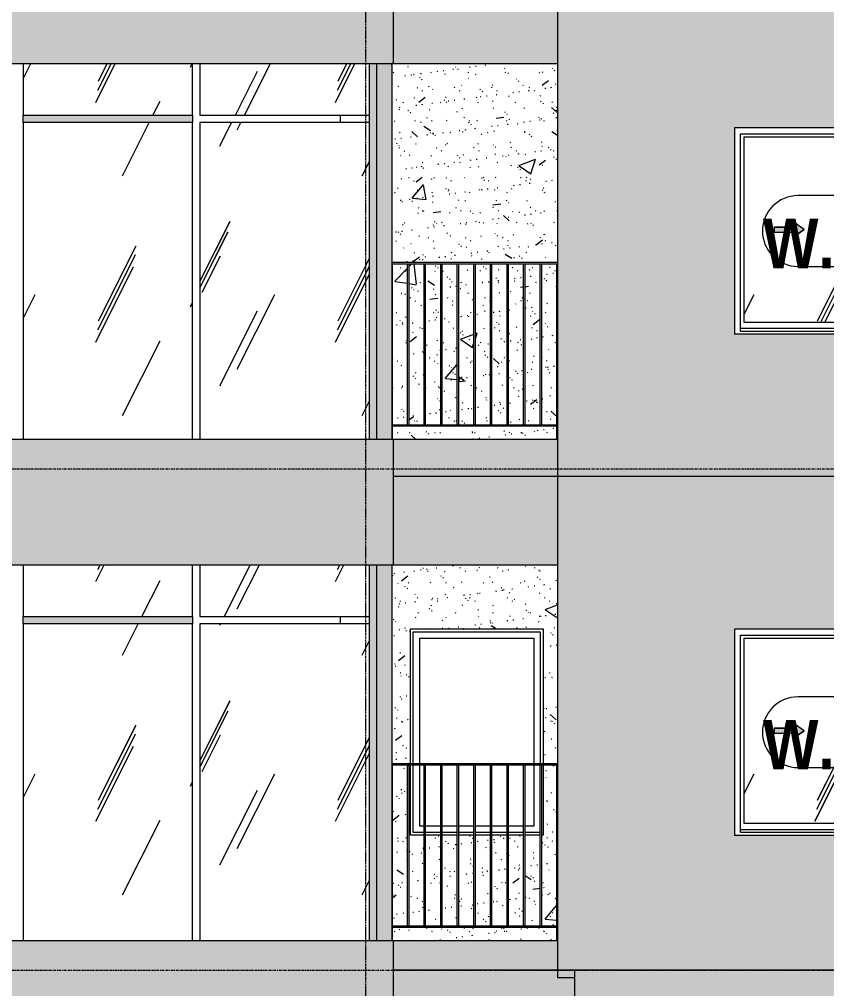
# Model space of a CAD drawing. Header units: millimetres. Extents: x 25061 to 259291, y -8723 to 35400.
# Drawn here: x 201560 to 207035, y 5475 to 12050 of the extents above; entities that cross this region are included whole.
import ezdxf

# ---------------------------------------------------------------- set-up
doc = ezdxf.new("R2010")
doc.units = ezdxf.units.MM
for name, pattern in [('1 NÉT CALL OUT', [6, 3, -3]), ('Centre', [31.75, 6.35, -4.7625, 15.875, -4.7625]), ('Grid Line', [22.225, 12.7, -3.175, 3.175, -3.175])]:
    doc.linetypes.add(name, pattern=pattern)
for name, color, linetype, lineweight in [('0-2', 50, 'Continuous', 5), ('A-DETL-GENF', 92, 'Continuous', 9), ('A-DETL-GENF-3', 92, '1 NÉT CALL OUT', 9), ('A-FLOR-HRAL-1', 253, 'Continuous', 9), ('A-FLOR-LEVL-2', 51, 'Centre', 9), ('A-GLAZ', 151, 'Continuous', 9), ('A-GLAZ-1', 7, '1 NÉT CALL OUT', 9), ('A-GLAZ-3', 7, 'Continuous', 9), ('A-GLAZ-CURT', 52, 'Continuous', 9), ('A-GLAZ-CWMG', 51, 'Continuous', 9), ('A-GLAZ-IDEN', 152, 'Continuous', 9), ('A-WALL', 113, 'Continuous', 9), ('A-WALL-PATT-2', 9, 'Continuous', 9), ('A-WALL-PATT-3', 111, 'Continuous', 5), ('I-WALL', 2, 'Continuous', 9), ('I-WALL-2', 7, 'Continuous', 9), ('S-COLS-1', 7, 'Continuous', 9), ('S-GRID-1', 1, 'Grid Line', 9)]:
    doc.layers.add(name, color=color, linetype=linetype, lineweight=lineweight)
doc.styles.add('Arial_B_2', font='arialbd.ttf', dxfattribs={"width": 0.85, "height": 336})
pattern_1 = [(50, (-80880.3, 14125), (1165.98, -102.01), [121.92, -1341.12]), (355, (-80880.3, 14125), (-225.55, 1222.76), [97.54, -1072.9]), (100.451, (-80783.1, 14116.5), (940.43, 1120.75), [103.62, -1139.78]), (46.184, (-80880.3, 14450.1), (1734.9, -269.07), [182.88, -2011.68]), (96.636, (-80735.7, 14427.7), (1519.38, 1583.54), [155.42, -1709.66]), (351.184, (-80880.3, 14450.1), (1519.4, 1583.52), [146.3, -1609.34]), (21, (-80717.7, 14368.8), (970.33, -654.5), [121.92, -1341.12]), (326, (-80717.7, 14368.8), (395.53, 1178.8), [97.54, -1072.9]), (71.451, (-80636.9, 14314.3), (1365.87, 524.3), [103.62, -1139.78]), (37.5, (-80880.3, 14125), (19.767, 541.153), [53.645, -1006.246, 53.645, -1035.507, -1076.96]), (37.5, (-80880.3, 14125), (19.767, 541.153), [-2149.04, 53.645, -1023.315]), (7.5, (-80880.3, 14125), (427.646, 641.156), [53.645, -567.334, 53.645, -981.86, -410.464]), (7.5, (-80880.3, 14125), (427.646, 641.156), [-1656.486, 53.645, -356.82]), (327.5, (-81242.8, 14125), (867.782, -36.665), [53.645, -352.755, 53.645, -1214.323, -1682.496]), (327.5, (-81242.8, 14125), (867.782, -36.665), [-1674.37, 53.645, -1628.85]), (317.5, (-81405.4, 14125), (948.03, 162.73), [53.645, -474.675, 53.645, -788.416, -1194.816]), (317.5, (-81405.4, 14125), (948.03, 162.73), [-1370.38, 53.65, -1141.17])]
pattern_2 = [(37.5, (-80880.3, 14125), (-5.1206, 156.6122), [5.364, -118.181, 5.364, -132.812, -132.08]), (37.5, (-80880.3, 14125), (-5.1206, 156.6122), [-261.722, 5.364, -126.716]), (7.5, (-80880.3, 14125), (143.847, 229.384), [5.364, -61.285, 5.364, -105.989, -42.672]), (7.5, (-80880.3, 14125), (143.847, 229.384), [-178.003, 5.364, -37.308]), (327.5, (-80980.28, 14125), (253.1176, 0.46), [5.364, -35.276, 5.364, -140.94, -191.008]), (327.5, (-80980.28, 14125), (253.1176, 0.46), [-186.944, 5.364, -185.644]), (317.5, (-80980.28, 14125), (244.338, 71.3376), [5.364, -14.956, 5.364, -90.546, -109.728]), (317.5, (-80980.28, 14125), (244.338, 71.3376), [-116.23, 5.364, -104.364])]
pattern_3 = [(63.435, (-78970.7, 14236.3), (-0.002, 1625.6), [567.96, -3067]), (63.435, (-80596.3, 14236.3), (-0.002, 1625.6), [567.96, -3067]), (63.435, (-78192.5, 14550.35), (-0.002, 1625.6), [567.96, -3067]), (63.435, (-79818.1, 14550.35), (-0.002, 1625.6), [567.96, -3067]), (63.435, (-78310.3, 14439.5), (-0.002, 1625.6), [567.96, -3067]), (63.435, (-79935.9, 14439.5), (-0.002, 1625.6), [567.96, -3067]), (63.435, (-78430.35, 15074.4), (-0.002, 1625.6), [276.06, -3358.9]), (63.435, (-80055.95, 15074.4), (-0.002, 1625.6), [276.06, -3358.9]), (63.435, (-78508.9, 14976.15), (-0.002, 1625.6), [567.96, -3067]), (63.435, (-80134.5, 14976.15), (-0.002, 1625.6), [567.96, -3066.99]), (63.435, (-78495, 15046.7), (-0.002, 1625.6), [567.96, -3067]), (63.435, (-80120.6, 15046.7), (-0.002, 1625.6), [567.96, -3066.99]), (63.435, (-79150.9, 14737.2), (-0.002, 1625.6), [567.96, -3067]), (63.435, (-80776.5, 14737.2), (-0.002, 1625.6), [567.96, -3066.99]), (63.435, (-79137, 14820.35), (-0.002, 1625.6), [567.96, -3067]), (63.435, (-80762.6, 14820.35), (-0.002, 1625.6), [567.96, -3066.99]), (63.435, (-79133.3, 14880.3), (-0.002, 1625.6), [567.96, -3067]), (63.435, (-80758.9, 14880.3), (-0.002, 1625.6), [567.96, -3066.99])]

# ---------------------------------------------------------------- blocks, each defined once
blk = doc.blocks.new('NCV_TKTC_KET CAU_rvt-2-TKCS_MẶT CẮT 2')
at = {"layer": 'S-COLS-1'}
for p, q in [((-77527.6, 11400), (-77527.6, 11350)), ((-77527.6, 8000), (-77527.6, 7950))]:
    blk.add_line(p, q, dxfattribs=at)
blk = doc.blocks.new('M_Fixed - 900 x 1400-V152-TKCS_MẶT CẮT 2')
at = {"layer": 'A-GLAZ-3'}
for p, q in [((-77031.5, 7000), (-77031.5, 7896)), ((-77031.5, 7896), (-76169.5, 7896)), ((-76169.5, 7896), (-76169.5, 7000)), ((-76987.5, 7000), (-76987.5, 7852)), ((-76987.5, 7852), (-76213.5, 7852)), ((-76213.5, 7852), (-76213.5, 7000)), ((-77031.5, 6534), (-77031.5, 6990)), ((-76987.5, 6578), (-76987.5, 6990)), ((-76213.5, 6990), (-76213.5, 6578)), ((-76957.6, 6578), (-76987.5, 6578)), ((-76845.1, 6578), (-76947.6, 6578)), ((-76732.6, 6578), (-76835.1, 6578)), ((-76620.1, 6578), (-76722.6, 6578)), ((-76507.6, 6578), (-76610.1, 6578)), ((-76395.1, 6578), (-76497.6, 6578)), ((-76282.6, 6578), (-76385.1, 6578)), ((-76213.5, 6578), (-76272.6, 6578)), ((-76957.6, 6534), (-77031.5, 6534)), ((-76845.1, 6534), (-76947.6, 6534)), ((-76732.6, 6534), (-76835.1, 6534)), ((-76620.1, 6534), (-76722.6, 6534)), ((-76507.6, 6534), (-76610.1, 6534)), ((-76395.1, 6534), (-76497.6, 6534)), ((-76282.6, 6534), (-76385.1, 6534)), ((-76170.1, 6534), (-76272.6, 6534))]:
    blk.add_line(p, q, dxfattribs=at)
blk = doc.blocks.new('Railing - 10mm-901206-TKCS_MẶT CẮT 2')
at = {"layer": 'A-FLOR-HRAL-1'}
for p, q in [((-62145.064287, 5900), (-62145.064287, 6990)), ((-62135.064287, 5900), (-62135.064287, 6990))]:
    blk.add_line(p, q, dxfattribs=at)
blk = doc.blocks.new('Railing - 50 x 10mm-901205-TKCS_MẶT CẮT 2')
at = {"layer": 'A-FLOR-HRAL-1'}
for p in [(-62252.564287, 6990), (-62247.564287, 5800)]:
    blk.add_line(p, (-62247.564287, 6990), dxfattribs=at)
blk = doc.blocks.new('Railing - 50 x 10mm-V153-TKCS_MẶT CẮT 2')
at = {"layer": 'A-FLOR-HRAL-1'}
for p, q in [((-77172.564287, 6990), (-77177.564287, 6990)), ((-77172.564287, 5800), (-77172.564287, 6990))]:
    blk.add_line(p, q, dxfattribs=at)
blk = doc.blocks.new('Railing - Railing-1003511-TKCS_MẶT CẮT 2')
at = {"layer": 'A-FLOR-HRAL-1'}
for p, q in [((-77177.6, 5900), (-76052.6, 5900)), ((-76052.6, 5890), (-77177.6, 5890))]:
    blk.add_line(p, q, dxfattribs=at)
blk.add_blockref('Railing - 50 x 10mm-V153-TKCS_MẶT CẮT 2', (0, 0))
at = {"extrusion": (0, 0, -1), "zscale": -1}
for name, p in [('Railing - 10mm-901206-TKCS_MẶT CẮT 2', (139205.1, 0)), ('Railing - 10mm-901206-TKCS_MẶT CẮT 2', (139092.6, 0)), ('Railing - 10mm-901206-TKCS_MẶT CẮT 2', (138980.1, 0)), ('Railing - 10mm-901206-TKCS_MẶT CẮT 2', (138867.6, 0)), ('Railing - 10mm-901206-TKCS_MẶT CẮT 2', (138755.1, 0)), ('Railing - 10mm-901206-TKCS_MẶT CẮT 2', (138642.6, 0)), ('Railing - 10mm-901206-TKCS_MẶT CẮT 2', (138530.1, 0)), ('Railing - 10mm-901206-TKCS_MẶT CẮT 2', (138417.6, 0)), ('Railing - 10mm-901206-TKCS_MẶT CẮT 2', (138305.1, 0)), ('Railing - 50 x 10mm-901205-TKCS_MẶT CẮT 2', (138305.1, 0))]:
    blk.add_blockref(name, p, dxfattribs=at)
blk = doc.blocks.new('Top Rail Type - Top Rail_Internal_-1003512-TKCS_MẶT CẮT 2')
at = {"layer": 'A-FLOR-HRAL-1'}
for p, q in [((-76052.564287, 7000), (-77177.564287, 7000)), ((-76052.564287, 6990), (-77177.564287, 6990))]:
    blk.add_line(p, q, dxfattribs=at)
blk = doc.blocks.new('NCV_TKTC_TANG 2_rvt-2-TKCS_MẶT CẮT 2')
at = {"layer": 'A-WALL-PATT-2'}
h = blk.add_hatch(dxfattribs=at)
h.set_pattern_fill('FP_37', color=256, style=0, pattern_type=2)
h.set_pattern_definition(pattern_1)
h.paths.add_polyline_path([(-77172.6, 5800), (-76057.6, 5800), (-76057.6, 5890), (-77172.6, 5890), (-77172.6, 5801.1)])
h.paths.add_polyline_path([(-77163.5, 5900), (-77070.1, 5900), (-77070.1, 6990), (-77172.6, 6990), (-77172.6, 5900)])
h.paths.add_polyline_path([(-76873.6, 5900), (-76845.1, 5900), (-76845.1, 6515), (-76947.6, 6515), (-76947.6, 5900)])
h.paths.add_polyline_path([(-76957.6, 5900), (-76957.6, 6515), (-77050.5, 6515), (-77050.5, 6990), (-77060.1, 6990), (-77060.1, 5900)])
h.paths.add_polyline_path([(-76722.6, 5900), (-76620.1, 5900), (-76620.1, 6515), (-76722.6, 6515), (-76722.6, 6028.5)])
h.paths.add_polyline_path([(-76835.1, 5900), (-76732.6, 5900), (-76732.6, 6515), (-76835.1, 6515), (-76835.1, 5932.8)])
h.paths.add_polyline_path([(-76057.6, 5900), (-76057.6, 6990), (-76150.5, 6990), (-76150.5, 6515), (-76160.1, 6515), (-76160.1, 5900)])
h.paths.add_polyline_path([(-76610.1, 5900), (-76507.6, 5900), (-76507.6, 6515), (-76610.1, 6515), (-76610.1, 6124.2)])
h.paths.add_polyline_path([(-76497.6, 5900), (-76395.1, 5900), (-76395.1, 6515), (-76497.6, 6515), (-76497.6, 6219.8)])
h.paths.add_polyline_path([(-76385.1, 5900), (-76282.6, 5900), (-76282.6, 6515), (-76385.1, 6515), (-76385.1, 6315.5)])
h.paths.add_polyline_path([(-76272.6, 5900), (-76170.1, 5900), (-76170.1, 6515), (-76272.6, 6515), (-76272.6, 6411.2)])
h.paths.add_polyline_path([(-77050.5, 7000), (-77050.5, 7915), (-76150.5, 7915), (-76150.5, 7000), (-76052.6, 7000), (-76052.6, 8350), (-77177.6, 8350), (-77177.6, 7000), (-77101.9, 7000)])
h = blk.add_hatch(dxfattribs=at)
h.set_pattern_fill('FP_38', color=256, style=0, pattern_type=2)
h.set_pattern_definition(pattern_2)
h.paths.add_polyline_path([(-77172.6, 5800), (-76057.6, 5800), (-76057.6, 5890), (-77172.6, 5890), (-77172.6, 5801.1)])
h.paths.add_polyline_path([(-77163.5, 5900), (-77070.1, 5900), (-77070.1, 6990), (-77172.6, 6990), (-77172.6, 5900)])
h.paths.add_polyline_path([(-76873.6, 5900), (-76845.1, 5900), (-76845.1, 6515), (-76947.6, 6515), (-76947.6, 5900)])
h.paths.add_polyline_path([(-76957.6, 5900), (-76957.6, 6515), (-77050.5, 6515), (-77050.5, 6990), (-77060.1, 6990), (-77060.1, 5900)])
h.paths.add_polyline_path([(-76722.6, 5900), (-76620.1, 5900), (-76620.1, 6515), (-76722.6, 6515), (-76722.6, 6028.5)])
h.paths.add_polyline_path([(-76835.1, 5900), (-76732.6, 5900), (-76732.6, 6515), (-76835.1, 6515), (-76835.1, 5932.8)])
h.paths.add_polyline_path([(-76057.6, 5900), (-76057.6, 6990), (-76150.5, 6990), (-76150.5, 6515), (-76160.1, 6515), (-76160.1, 5900)])
h.paths.add_polyline_path([(-76610.1, 5900), (-76507.6, 5900), (-76507.6, 6515), (-76610.1, 6515), (-76610.1, 6124.2)])
h.paths.add_polyline_path([(-76497.6, 5900), (-76395.1, 5900), (-76395.1, 6515), (-76497.6, 6515), (-76497.6, 6219.8)])
h.paths.add_polyline_path([(-76385.1, 5900), (-76282.6, 5900), (-76282.6, 6515), (-76385.1, 6515), (-76385.1, 6315.5)])
h.paths.add_polyline_path([(-76272.6, 5900), (-76170.1, 5900), (-76170.1, 6515), (-76272.6, 6515), (-76272.6, 6411.2)])
h.paths.add_polyline_path([(-77050.5, 7000), (-77050.5, 7915), (-76150.5, 7915), (-76150.5, 7000), (-76052.6, 7000), (-76052.6, 8350), (-77177.6, 8350), (-77177.6, 7000), (-77101.9, 7000)])
at = {"layer": 'I-WALL-2'}
for p, q in [((-77050.5, 7000), (-77050.5, 7915)), ((-77050.5, 7915), (-76150.5, 7915)), ((-76150.5, 7915), (-76150.5, 7000)), ((-77050.5, 6515), (-77050.5, 6990)), ((-76150.5, 6990), (-76150.5, 6515)), ((-76957.6, 6515), (-77050.5, 6515)), ((-76845.1, 6515), (-76947.6, 6515)), ((-76732.6, 6515), (-76835.1, 6515)), ((-76620.1, 6515), (-76722.6, 6515)), ((-76507.6, 6515), (-76610.1, 6515)), ((-76395.1, 6515), (-76497.6, 6515)), ((-76282.6, 6515), (-76385.1, 6515)), ((-76170.1, 6515), (-76272.6, 6515)), ((-76150.5, 6515), (-76160.1, 6515))]:
    blk.add_line(p, q, dxfattribs=at)
at = {"layer": ''}
for name in ['Top Rail Type - Top Rail_Internal_-1003512-TKCS_MẶT CẮT 2', 'Railing - Railing-1003511-TKCS_MẶT CẮT 2']:
    blk.add_blockref(name, (0, 0), dxfattribs=at)
at = {"layer": 'A-GLAZ'}
blk.add_blockref('M_Fixed - 900 x 1400-V152-TKCS_MẶT CẮT 2', (0, 0), dxfattribs=at)
blk = doc.blocks.new('Railing - Railing-998722-TKCS_MẶT CẮT 2')
at = {"layer": 'A-FLOR-HRAL-1'}
for p, q in [((-77177.6, 12700), (-76052.6, 12700)), ((-76052.6, 12690), (-77177.6, 12690))]:
    blk.add_line(p, q, dxfattribs=at)
blk.add_blockref('Railing - 50 x 10mm-V153-TKCS_MẶT CẮT 2', (0, 6800))
at = {"extrusion": (0, 0, -1), "zscale": -1}
for name, p in [('Railing - 10mm-901206-TKCS_MẶT CẮT 2', (139205.1, 6800)), ('Railing - 10mm-901206-TKCS_MẶT CẮT 2', (139092.6, 6800)), ('Railing - 10mm-901206-TKCS_MẶT CẮT 2', (138980.1, 6800)), ('Railing - 10mm-901206-TKCS_MẶT CẮT 2', (138867.6, 6800)), ('Railing - 10mm-901206-TKCS_MẶT CẮT 2', (138755.1, 6800)), ('Railing - 10mm-901206-TKCS_MẶT CẮT 2', (138642.6, 6800)), ('Railing - 10mm-901206-TKCS_MẶT CẮT 2', (138530.1, 6800)), ('Railing - 10mm-901206-TKCS_MẶT CẮT 2', (138417.6, 6800)), ('Railing - 10mm-901206-TKCS_MẶT CẮT 2', (138305.1, 6800)), ('Railing - 50 x 10mm-901205-TKCS_MẶT CẮT 2', (138305.1, 6800))]:
    blk.add_blockref(name, p, dxfattribs=at)
blk = doc.blocks.new('Top Rail Type - Top Rail_Internal_-998723-TKCS_MẶT CẮT 2')
at = {"layer": 'A-FLOR-HRAL-1'}
for p, q in [((-76052.564287, 13800), (-77177.564287, 13800)), ((-76052.564287, 13790), (-77177.564287, 13790))]:
    blk.add_line(p, q, dxfattribs=at)
blk = doc.blocks.new('NCV_TKTC_TANG 3 - 4_rvt-4-TKCS_MẶT CẮT 2')
at = {"layer": 'A-WALL-PATT-2'}
h = blk.add_hatch(dxfattribs=at)
h.set_pattern_fill('FP_37', color=256, style=0, pattern_type=2)
h.set_pattern_definition(pattern_1)
h.paths.add_polyline_path([(-77095.4, 9200), (-76057.6, 9200), (-76057.6, 9290), (-77172.6, 9290), (-77172.6, 9200), (-77167.6, 9200)])
h.paths.add_polyline_path([(-77168.4, 9300), (-77070.1, 9300), (-77070.1, 10390), (-77172.6, 10390), (-77172.6, 9300)])
h.paths.add_polyline_path([(-76497.6, 9300), (-76395.1, 9300), (-76395.1, 10390), (-76497.6, 10390)])
h.paths.add_polyline_path([(-76845.1, 9300), (-76845.1, 10390), (-76947.6, 10390), (-76947.6, 9300)])
h.paths.add_polyline_path([(-76835.1, 9300), (-76732.6, 9300), (-76732.6, 10390), (-76835.1, 10390), (-76835.1, 9741.5)])
h.paths.add_polyline_path([(-76385.1, 9300), (-76282.6, 9300), (-76282.6, 10390), (-76385.1, 10390)])
h.paths.add_polyline_path([(-76722.6, 9300), (-76620.1, 9300), (-76620.1, 10390), (-76722.6, 10390), (-76722.6, 9975.5)])
h.paths.add_polyline_path([(-76272.6, 9300), (-76170.1, 9300), (-76170.1, 10390), (-76272.6, 10390)])
h.paths.add_polyline_path([(-76160.1, 9300), (-76057.6, 9300), (-76057.6, 10390), (-76160.1, 10390)])
h.paths.add_polyline_path([(-76610.1, 9300), (-76507.6, 9300), (-76507.6, 10390), (-76610.1, 10390), (-76610.1, 10209.5)])
h.paths.add_polyline_path([(-76957.6, 9300), (-76957.6, 10390), (-77060.1, 10390), (-77060.1, 9300), (-77047.4, 9300)])
h.paths.add_polyline_path([(-76052.6, 10400), (-76052.6, 11750), (-77177.6, 11750), (-77177.6, 10400), (-76057.6, 10400)])
h = blk.add_hatch(dxfattribs=at)
h.set_pattern_fill('FP_38', color=256, style=0, pattern_type=2)
h.set_pattern_definition(pattern_2)
h.paths.add_polyline_path([(-77095.4, 9200), (-76057.6, 9200), (-76057.6, 9290), (-77172.6, 9290), (-77172.6, 9200), (-77167.6, 9200)])
h.paths.add_polyline_path([(-77168.4, 9300), (-77070.1, 9300), (-77070.1, 10390), (-77172.6, 10390), (-77172.6, 9300)])
h.paths.add_polyline_path([(-76497.6, 9300), (-76395.1, 9300), (-76395.1, 10390), (-76497.6, 10390)])
h.paths.add_polyline_path([(-76845.1, 9300), (-76845.1, 10390), (-76947.6, 10390), (-76947.6, 9300)])
h.paths.add_polyline_path([(-76835.1, 9300), (-76732.6, 9300), (-76732.6, 10390), (-76835.1, 10390), (-76835.1, 9741.5)])
h.paths.add_polyline_path([(-76385.1, 9300), (-76282.6, 9300), (-76282.6, 10390), (-76385.1, 10390)])
h.paths.add_polyline_path([(-76722.6, 9300), (-76620.1, 9300), (-76620.1, 10390), (-76722.6, 10390), (-76722.6, 9975.5)])
h.paths.add_polyline_path([(-76272.6, 9300), (-76170.1, 9300), (-76170.1, 10390), (-76272.6, 10390)])
h.paths.add_polyline_path([(-76160.1, 9300), (-76057.6, 9300), (-76057.6, 10390), (-76160.1, 10390)])
h.paths.add_polyline_path([(-76610.1, 9300), (-76507.6, 9300), (-76507.6, 10390), (-76610.1, 10390), (-76610.1, 10209.5)])
h.paths.add_polyline_path([(-76957.6, 9300), (-76957.6, 10390), (-77060.1, 10390), (-77060.1, 9300), (-77047.4, 9300)])
h.paths.add_polyline_path([(-76052.6, 10400), (-76052.6, 11750), (-77177.6, 11750), (-77177.6, 10400), (-76057.6, 10400)])
at = {"layer": ''}
for name in ['Top Rail Type - Top Rail_Internal_-998723-TKCS_MẶT CẮT 2', 'Railing - Railing-998722-TKCS_MẶT CẮT 2']:
    blk.add_blockref(name, (0, -3400), dxfattribs=at)
blk = doc.blocks.new('1_FAMILY RVT - W01-WxH 1400x1400xmm-V130-TKCS_MẶT CẮT 2')
at = {"layer": 'A-DETL-GENF-3'}
blk.add_hatch(color=256, dxfattribs=at).paths.add_polyline_path([(-74448.1, 10576.5), (-74380.3, 10623.9), (-74448.1, 10671.4), (-74448.1, 10640.9), (-74583.5, 10640.9), (-74583.5, 10607), (-74448.1, 10607)])
at = {"layer": 'A-GLAZ'}
h = blk.add_hatch(dxfattribs=at)
h.set_pattern_fill('FP_35', color=256, style=0, pattern_type=2)
h.set_pattern_definition(pattern_3)
h.paths.add_polyline_path([(-74174.8, 9997), (-74174.8, 11250.9), (-74789.1, 11250.9), (-74789.1, 9997), (-74320.8, 9997)])
h.paths.add_polyline_path([(-74448.1, 10576.5), (-74448.1, 10607), (-74583.5, 10607), (-74583.5, 10640.9), (-74448.1, 10640.9), (-74448.1, 10671.4), (-74380.3, 10623.9), (-74404.5, 10607)])
h = blk.add_hatch(dxfattribs=at)
h.set_pattern_fill('FP_35', color=256, style=0, pattern_type=2)
h.set_pattern_definition(pattern_3)
h.paths.add_polyline_path([(-73516.1, 9997), (-73516.1, 11250.9), (-74130.3, 11250.9), (-74130.3, 9997)])
at = {"layer": 'A-DETL-GENF'}
for p, q in [((-74448.1, 10671.4), (-74448.1, 10640.9)), ((-74380.3, 10623.9), (-74448.1, 10671.4)), ((-74380.3, 10623.9), (-74448.1, 10671.4)), ((-74448.1, 10671.4), (-74448.1, 10640.9)), ((-74583.5, 10640.9), (-74583.5, 10607)), ((-74583.5, 10640.9), (-74448.1, 10640.9)), ((-74448.1, 10640.9), (-74583.5, 10640.9)), ((-74583.5, 10640.9), (-74583.5, 10607)), ((-74583.5, 10607), (-74448.1, 10607)), ((-74583.5, 10607), (-74448.1, 10607)), ((-74380.3, 10623.9), (-74448.1, 10576.5)), ((-74448.1, 10576.5), (-74380.3, 10623.9)), ((-74448.1, 10607), (-74448.1, 10576.5)), ((-74448.1, 10607), (-74448.1, 10576.5))]:
    blk.add_line(p, q, dxfattribs=at)
at = {"layer": 'A-GLAZ'}
for p, q in [((-73452.6, 11314.4), (-74852.6, 11314.4)), ((-74852.6, 11314.4), (-74852.6, 9914.4)), ((-73452.6, 11314.4), (-73452.6, 9914.4)), ((-74811.6, 11273.5), (-73493.5, 11273.5)), ((-74811.6, 9933.5), (-74811.6, 11273.5)), ((-74789.1, 11250.9), (-74789.1, 9997)), ((-74174.8, 11250.9), (-74789.1, 11250.9)), ((-74174.8, 11273.5), (-74174.8, 9933.5)), ((-74130.3, 9997), (-74130.3, 11250.9)), ((-74130.3, 11250.9), (-73516.1, 11250.9)), ((-73516.1, 11250.9), (-73516.1, 9997)), ((-73493.5, 9933.5), (-73493.5, 11273.5)), ((-74789.1, 9997), (-74174.8, 9997)), ((-73516.1, 9997), (-74130.3, 9997)), ((-74174.8, 9952.5), (-74811.6, 9952.5)), ((-74174.8, 9952.5), (-74811.6, 9952.5)), ((-73493.5, 9933.5), (-74811.6, 9933.5)), ((-73452.6, 9914.4), (-74852.6, 9914.4))]:
    blk.add_line(p, q, dxfattribs=at)
blk = doc.blocks.new('1_FAMILY RVT - W01-WxH 1400x1400xmm-V178-TKCS_MẶT CẮT 2')
at = {"layer": 'A-DETL-GENF-3'}
blk.add_hatch(color=256, dxfattribs=at).paths.add_polyline_path([(-74448.1, 7176.5), (-74380.3, 7223.9), (-74448.1, 7271.4), (-74448.1, 7240.9), (-74583.5, 7240.9), (-74583.5, 7207), (-74448.1, 7207)])
at = {"layer": 'A-GLAZ'}
h = blk.add_hatch(dxfattribs=at)
h.set_pattern_fill('FP_35', color=256, style=0, pattern_type=2)
h.set_pattern_definition(pattern_3)
h.paths.add_polyline_path([(-74789.1, 6596.9), (-74174.8, 6596.9), (-74174.8, 7850.9), (-74789.1, 7850.9), (-74789.1, 6783.1)])
h.paths.add_polyline_path([(-74448.1, 7176.5), (-74448.1, 7207), (-74583.5, 7207), (-74583.5, 7240.9), (-74448.1, 7240.9), (-74448.1, 7271.4), (-74380.3, 7223.9), (-74404.5, 7207)])
h = blk.add_hatch(dxfattribs=at)
h.set_pattern_fill('FP_35', color=256, style=0, pattern_type=2)
h.set_pattern_definition(pattern_3)
h.paths.add_polyline_path([(-73516.1, 6596.9), (-73516.1, 7850.9), (-74130.3, 7850.9), (-74130.3, 6596.9)])
at = {"layer": 'A-DETL-GENF'}
for p, q in [((-74583.5, 7240.9), (-74583.5, 7207)), ((-74583.5, 7240.9), (-74448.1, 7240.9)), ((-74448.1, 7240.9), (-74583.5, 7240.9)), ((-74583.5, 7240.9), (-74583.5, 7207)), ((-74448.1, 7271.4), (-74448.1, 7240.9)), ((-74380.3, 7223.9), (-74448.1, 7271.4)), ((-74380.3, 7223.9), (-74448.1, 7271.4)), ((-74448.1, 7271.4), (-74448.1, 7240.9)), ((-74583.5, 7207), (-74448.1, 7207)), ((-74583.5, 7207), (-74448.1, 7207)), ((-74380.3, 7223.9), (-74448.1, 7176.5)), ((-74448.1, 7176.5), (-74380.3, 7223.9)), ((-74448.1, 7207), (-74448.1, 7176.5)), ((-74448.1, 7207), (-74448.1, 7176.5))]:
    blk.add_line(p, q, dxfattribs=at)
at = {"layer": 'A-GLAZ'}
for p, q in [((-73452.6, 7914.4), (-74852.6, 7914.4)), ((-74852.6, 7914.4), (-74852.6, 6514.4)), ((-73452.6, 7914.4), (-73452.6, 6514.4)), ((-74811.6, 7873.5), (-73493.5, 7873.5)), ((-74811.6, 6533.4), (-74811.6, 7873.5)), ((-74789.1, 7850.9), (-74789.1, 6596.9)), ((-74174.8, 7850.9), (-74789.1, 7850.9)), ((-74174.8, 7873.5), (-74174.8, 6533.4)), ((-74130.3, 6596.9), (-74130.3, 7850.9)), ((-74130.3, 7850.9), (-73516.1, 7850.9)), ((-73516.1, 7850.9), (-73516.1, 6596.9)), ((-73493.5, 6533.4), (-73493.5, 7873.5)), ((-74789.1, 6596.9), (-74174.8, 6596.9)), ((-73516.1, 6596.9), (-74130.3, 6596.9)), ((-73452.6, 6514.4), (-74852.6, 6514.4)), ((-74174.8, 6552.5), (-74811.6, 6552.5)), ((-74174.8, 6552.5), (-74811.6, 6552.5)), ((-73493.5, 6533.4), (-74811.6, 6533.4))]:
    blk.add_line(p, q, dxfattribs=at)
blk = doc.blocks.new('System Panel - Glazed-1838995-TKCS_MẶT CẮT 2')
at = {"layer": 'A-GLAZ-CURT'}
h = blk.add_hatch(dxfattribs=at)
h.set_pattern_fill('FP_35', color=256, style=0, pattern_type=2)
h.set_pattern_definition(pattern_3)
h.paths.add_polyline_path([(-77327.6, 5800), (-77327.6, 7950), (-78477.6, 7950), (-78477.6, 5800), (-77501.6, 5800)])
for p, q in [((-77327.6, 7950), (-78477.6, 7950)), ((-78477.6, 7950), (-78477.6, 5800)), ((-77327.6, 5800), (-77327.6, 7950))]:
    blk.add_line(p, q, dxfattribs=at)
blk = doc.blocks.new('Rectangular Mullion - 50 x 100mm-1839001-TKCS_MẶT CẮT 2')
at = {"layer": 'A-GLAZ-CWMG'}
blk.add_hatch(color=256, dxfattribs=at).paths.add_polyline_path([(-77277.564287, 7975), (-77277.564287, 8350), (-77327.564287, 8350), (-77327.564287, 7975)])
for p, q in [((-77277.564287, 7975), (-77277.564287, 8350)), ((-77327.564287, 7975), (-77327.564287, 8000))]:
    blk.add_line(p, q, dxfattribs=at)
blk = doc.blocks.new('System Panel - Glazed-V202-TKCS_MẶT CẮT 2')
at = {"layer": 'A-GLAZ-CURT'}
h = blk.add_hatch(dxfattribs=at)
h.set_pattern_fill('FP_35', color=256, style=0, pattern_type=2)
h.set_pattern_definition(pattern_3)
h.paths.add_polyline_path([(-79677.6, 5800), (-78527.6, 5800), (-78527.6, 7950), (-79677.6, 7950), (-79677.6, 6783.1)])
for p, q in [((-78527.6, 7950), (-79677.6, 7950)), ((-79677.6, 7950), (-79677.6, 5800)), ((-78527.6, 5800), (-78527.6, 7950))]:
    blk.add_line(p, q, dxfattribs=at)
blk = doc.blocks.new('System Panel - Glazed-1838997-TKCS_MẶT CẮT 2')
at = {"layer": 'A-GLAZ-CURT'}
h = blk.add_hatch(dxfattribs=at)
h.set_pattern_fill('FP_35', color=256, style=0, pattern_type=2)
h.set_pattern_definition(pattern_3)
h.paths.add_polyline_path([(-77327.6, 8000), (-77327.6, 8350), (-78477.6, 8350), (-78477.6, 8000), (-77501.6, 8000)])
for p, q in [((-78477.6, 8350), (-78477.6, 8000)), ((-77327.6, 8000), (-77327.6, 8350)), ((-78477.6, 8000), (-77327.6, 8000))]:
    blk.add_line(p, q, dxfattribs=at)
blk = doc.blocks.new('System Panel - Glazed-V206-TKCS_MẶT CẮT 2')
at = {"layer": 'A-GLAZ-CURT'}
h = blk.add_hatch(dxfattribs=at)
h.set_pattern_fill('FP_35', color=256, style=0, pattern_type=2)
h.set_pattern_definition(pattern_3)
h.paths.add_polyline_path([(-78527.6, 8000), (-78527.6, 8350), (-79677.6, 8350), (-79677.6, 8000)])
for p, q in [((-79677.6, 8350), (-79677.6, 8000)), ((-78527.6, 8000), (-78527.6, 8350)), ((-79677.6, 8000), (-78527.6, 8000))]:
    blk.add_line(p, q, dxfattribs=at)
blk = doc.blocks.new('Rectangular Mullion - 50 x 100mm-1839002-TKCS_MẶT CẮT 2')
at = {"layer": 'A-GLAZ-CWMG'}
blk.add_hatch(color=256, dxfattribs=at).paths.add_polyline_path([(-77327.6, 5800), (-77277.6, 5800), (-77277.6, 7975), (-77327.6, 7975), (-77327.6, 6783.1)])
for p, q in [((-77327.6, 7950), (-77327.6, 7975)), ((-77277.6, 5800), (-77277.6, 7975))]:
    blk.add_line(p, q, dxfattribs=at)
blk = doc.blocks.new('Rectangular Mullion - 50 x 100mm-1838991-TKCS_MẶT CẮT 2')
at = {"layer": 'A-GLAZ-CWMG'}
blk.add_hatch(color=256, dxfattribs=at).paths.add_polyline_path([(-79677.6, 7950), (-78527.6, 7950), (-78527.6, 8000), (-79677.6, 8000)])
for p, q in [((-79677.6, 7950), (-79677.6, 8000)), ((-78527.6, 8000), (-78527.6, 7950))]:
    blk.add_line(p, q, dxfattribs=at)
blk = doc.blocks.new('Rectangular Mullion - 50 x 100mm-V210-TKCS_MẶT CẮT 2')
at = {"layer": 'A-GLAZ-CWMG'}
blk.add_hatch(color=256, dxfattribs=at).paths.add_polyline_path([(-77177.564287, 5800), (-77177.564287, 7975), (-77277.564287, 7975), (-77277.564287, 5800)])
blk.add_line((-77177.564287, 7975), (-77177.564287, 5800), dxfattribs=at)
blk = doc.blocks.new('Rectangular Mullion - 50 x 100mm-V211-TKCS_MẶT CẮT 2')
at = {"layer": 'A-GLAZ-CWMG'}
blk.add_hatch(color=256, dxfattribs=at).paths.add_polyline_path([(-77277.6, 7975), (-77177.6, 7975), (-77177.6, 8350), (-77277.6, 8350), (-77277.6, 8016.8)])
blk.add_line((-77177.6, 8350), (-77177.6, 7975), dxfattribs=at)
blk = doc.blocks.new('System Panel - Glazed-V212-TKCS_MẶT CẮT 2')
at = {"layer": 'A-GLAZ-CURT'}
h = blk.add_hatch(dxfattribs=at)
h.set_pattern_fill('FP_35', color=256, style=0, pattern_type=2)
h.set_pattern_definition(pattern_3)
h.paths.add_polyline_path([(-77327.6, 9200), (-77327.6, 11350), (-78477.6, 11350), (-78477.6, 9200), (-77501.6, 9200)])
for p, q in [((-77327.6, 11350), (-78477.6, 11350)), ((-78477.6, 11350), (-78477.6, 9200)), ((-77327.6, 9200), (-77327.6, 11350))]:
    blk.add_line(p, q, dxfattribs=at)
blk = doc.blocks.new('System Panel - Glazed-V213-TKCS_MẶT CẮT 2')
at = {"layer": 'A-GLAZ-CURT'}
h = blk.add_hatch(dxfattribs=at)
h.set_pattern_fill('FP_35', color=256, style=0, pattern_type=2)
h.set_pattern_definition(pattern_3)
h.paths.add_polyline_path([(-78527.6, 9200), (-78527.6, 11350), (-79677.6, 11350), (-79677.6, 9200)])
for p, q in [((-78527.6, 11350), (-79677.6, 11350)), ((-79677.6, 11350), (-79677.6, 9200)), ((-78527.6, 9200), (-78527.6, 11350))]:
    blk.add_line(p, q, dxfattribs=at)
blk = doc.blocks.new('System Panel - Glazed-V218-TKCS_MẶT CẮT 2')
at = {"layer": 'A-GLAZ-CURT'}
h = blk.add_hatch(dxfattribs=at)
h.set_pattern_fill('FP_35', color=256, style=0, pattern_type=2)
h.set_pattern_definition(pattern_3)
h.paths.add_polyline_path([(-77327.6, 11400), (-77327.6, 11750), (-78477.6, 11750), (-78477.6, 11400), (-77501.6, 11400)])
for p, q in [((-78477.6, 11750), (-78477.6, 11400)), ((-77327.6, 11400), (-77327.6, 11750)), ((-78477.6, 11400), (-77327.6, 11400))]:
    blk.add_line(p, q, dxfattribs=at)
blk = doc.blocks.new('System Panel - Glazed-V219-TKCS_MẶT CẮT 2')
at = {"layer": 'A-GLAZ-CURT'}
h = blk.add_hatch(dxfattribs=at)
h.set_pattern_fill('FP_35', color=256, style=0, pattern_type=2)
h.set_pattern_definition(pattern_3)
h.paths.add_polyline_path([(-78527.6, 11400), (-78527.6, 11750), (-79677.6, 11750), (-79677.6, 11400)])
for p, q in [((-79677.6, 11750), (-79677.6, 11400)), ((-78527.6, 11400), (-78527.6, 11750)), ((-79677.6, 11400), (-78527.6, 11400))]:
    blk.add_line(p, q, dxfattribs=at)
blk = doc.blocks.new('SSA-WINDOW TAG - 10-2062020-TKCS_MẶT CẮT 2')
at = {"layer": 'A-GLAZ-IDEN'}
for p, q in [((-117145.064287, 7454.4), (-117622.564287, 7454.4)), ((-117622.564287, 6974.4), (-117145.064287, 6974.4))]:
    blk.add_line(p, q, dxfattribs=at)
for centre, start, end in [((-117622.564287, 7214.4), 90, 270), ((-117145.064287, 7214.4), 270, 90)]:
    blk.add_arc(centre, 240, start, end, dxfattribs=at)

msp = doc.modelspace()

# ---------------------------------------------------------------- hatches: boundary and pattern name
at = {"layer": 'A-WALL-PATT-3'}
for points in [[(204085.2, 11750), (204085.2, 12600), (197525.2, 12600), (197525.2, 11750), (203761.1, 11750)], [(204095.2, 11750), (204095.2, 12600), (204085.2, 12600), (204085.2, 11750)], [(200580.3, 8350), (204085.2, 8350), (204085.2, 9200), (197525.2, 9200), (197525.2, 8350), (198989.8, 8350)], [(204095.2, 8350), (204095.2, 9200), (204085.2, 9200), (204085.2, 8350)], [(205210, 8950), (205210.2, 8950), (205210.2, 9200), (204095.2, 9200), (204095.2, 8950)], [(201375.5, 4950), (204085.2, 4950), (204085.2, 5800), (197525.2, 5800), (197525.2, 4950), (200580.3, 4950)], [(204095.2, 4950), (204095.2, 5800), (204085.2, 5800), (204085.2, 4950)], [(204987.2, 5600), (205210.2, 5600), (205210.2, 5800), (204095.2, 5800), (204095.2, 5600), (204556.3, 5600)], [(204556.3, 4950), (205325.2, 4950), (205325.2, 5600), (204095.2, 5600), (204095.2, 4950)]]:
    msp.add_hatch(color=256, dxfattribs=at).paths.add_polyline_path(points)
h = msp.add_hatch(color=256, dxfattribs=at)
h.paths.add_polyline_path([(205210.2, 11750), (205210.2, 12350), (204095.2, 12350), (204095.2, 11750), (204556.3, 11750)])
h.paths.add_polyline_path([(197399.4, 11750), (197525.2, 11750), (197525.2, 12350), (196410.2, 12350), (196410.2, 11750)])
h = msp.add_hatch(color=256, dxfattribs=at)
h.paths.add_polyline_path([(208800.1, 8950), (208800.1, 12350), (205210.2, 12350), (205210.2, 8950), (208532.4, 8950)])
h.paths.add_polyline_path([(206942, 9914.4), (206410.2, 9914.4), (206410.2, 11314.4), (207810.2, 11314.4), (207810.2, 9914.4), (207769.3, 9914.4)])
h = msp.add_hatch(color=256, dxfattribs=at)
h.paths.add_polyline_path([(205210.2, 8350), (205210.2, 8950), (204095.2, 8950), (204095.2, 8350)])
h.paths.add_polyline_path([(196410.2, 8350), (197525.2, 8350), (197525.2, 8950), (196410.2, 8950)])
h = msp.add_hatch(color=256, dxfattribs=at)
h.paths.add_polyline_path([(205325.2, 5550), (205325.2, 5600), (208800.1, 5600), (208800.1, 8950), (205210.2, 8950), (205210.2, 5550)])
h.paths.add_polyline_path([(206942, 6514.4), (206410.2, 6514.4), (206410.2, 7914.4), (207810.2, 7914.4), (207810.2, 6514.4), (207769.3, 6514.4)])
h = msp.add_hatch(color=256, dxfattribs=at)
h.paths.add_polyline_path([(207120.2, 2200), (208800.2, 2200), (208800.2, 2956.6), (207120.2, 2956.6), (207120.2, 2394.2)])
h.paths.add_polyline_path([(205325.2, 2200), (207000.2, 2200), (207000.2, 2956.6), (205325.2, 2956.6)])
h.paths.add_polyline_path([(205351.6, 3589.5), (206410.2, 3589.5), (206410.2, 4514.4), (207810.2, 4514.4), (207810.2, 3589.5), (208800.2, 3589.5), (208800.2, 4690), (205325.2, 4690), (205325.2, 3589.5)])
h.paths.add_polyline_path([(206942, 4700), (208800.2, 4700), (208800.1, 5600), (205325.2, 5600), (205325.2, 4700), (205351.6, 4700)])

# ---------------------------------------------------------------- linework, layer by layer
at = {"layer": 'A-FLOR-LEVL-2'}
for p, q in [((147110.2, 9000), (255566.7, 9000)), ((147110.2, 5600), (255566.7, 5600))]:
    msp.add_line(p, q, dxfattribs=at)
at = {"layer": 'A-WALL'}
for p, q in [((205210.2, 15150), (205210.2, 5550)), ((219005.2, 8950), (205210.2, 8950)), ((205325.2, 5600), (204095.2, 5600)), ((208800.1, 5600), (205325.2, 5600)), ((205325.2, 5600), (205325.2, 4700)), ((205210.2, 5550), (205325.2, 5550))]:
    msp.add_line(p, q, dxfattribs=at)
at = {"layer": 'I-WALL'}
for p, q in [((204095.2, 12600), (204095.2, 11750)), ((197525.2, 11750), (204085.2, 11750)), ((204095.2, 11750), (204085.2, 11750)), ((204095.2, 11750), (205210.2, 11750)), ((205210.2, 9200), (196410.2, 9200)), ((204095.2, 9200), (204095.2, 8350)), ((205210.2, 8950), (204095.2, 8950)), ((197525.2, 8350), (204085.2, 8350)), ((204085.2, 8350), (205210.2, 8350)), ((205210.2, 5800), (196410.2, 5800)), ((204095.2, 5800), (204095.2, 4950))]:
    msp.add_line(p, q, dxfattribs=at)
at = {"layer": 'S-GRID-1'}
msp.add_line((203910.2, -3283.1), (203910.2, 30285.9), dxfattribs=at)

# ---------------------------------------------------------------- block references
at = {"layer": '0-2'}
for name in ['NCV_TKTC_KET CAU_rvt-2-TKCS_MẶT CẮT 2', 'NCV_TKTC_TANG 3 - 4_rvt-4-TKCS_MẶT CẮT 2', 'NCV_TKTC_TANG 2_rvt-2-TKCS_MẶT CẮT 2']:
    msp.add_blockref(name, (281262.8, 0), dxfattribs=at)
at = {"layer": 'A-GLAZ-1'}
for name in ['1_FAMILY RVT - W01-WxH 1400x1400xmm-V130-TKCS_MẶT CẮT 2', '1_FAMILY RVT - W01-WxH 1400x1400xmm-V178-TKCS_MẶT CẮT 2']:
    msp.add_blockref(name, (281262.8, 0), dxfattribs=at)
at = {"layer": 'A-GLAZ-CURT'}
for name in ['System Panel - Glazed-V219-TKCS_MẶT CẮT 2', 'System Panel - Glazed-V218-TKCS_MẶT CẮT 2', 'System Panel - Glazed-V213-TKCS_MẶT CẮT 2', 'System Panel - Glazed-V212-TKCS_MẶT CẮT 2', 'System Panel - Glazed-V206-TKCS_MẶT CẮT 2', 'System Panel - Glazed-1838997-TKCS_MẶT CẮT 2', 'System Panel - Glazed-V202-TKCS_MẶT CẮT 2', 'System Panel - Glazed-1838995-TKCS_MẶT CẮT 2']:
    msp.add_blockref(name, (281262.8, 0), dxfattribs=at)
at = {"layer": 'A-GLAZ-CWMG'}
for name, p in [('Rectangular Mullion - 50 x 100mm-1839001-TKCS_MẶT CẮT 2', (281262.8, 3400)), ('Rectangular Mullion - 50 x 100mm-V211-TKCS_MẶT CẮT 2', (281262.8, 3400)), ('Rectangular Mullion - 50 x 100mm-1838991-TKCS_MẶT CẮT 2', (281262.8, 3400)), ('Rectangular Mullion - 50 x 100mm-1839002-TKCS_MẶT CẮT 2', (281262.8, 3400)), ('Rectangular Mullion - 50 x 100mm-V210-TKCS_MẶT CẮT 2', (281262.8, 3400)), ('Rectangular Mullion - 50 x 100mm-1839001-TKCS_MẶT CẮT 2', (281262.8, 0)), ('Rectangular Mullion - 50 x 100mm-V211-TKCS_MẶT CẮT 2', (281262.8, 0)), ('Rectangular Mullion - 50 x 100mm-1838991-TKCS_MẶT CẮT 2', (281262.8, 0)), ('Rectangular Mullion - 50 x 100mm-1839002-TKCS_MẶT CẮT 2', (281262.8, 0)), ('Rectangular Mullion - 50 x 100mm-V210-TKCS_MẶT CẮT 2', (281262.8, 0))]:
    msp.add_blockref(name, p, dxfattribs=at)
at = {"layer": 'A-GLAZ-IDEN'}
for p in [(324462.8, 3400), (324462.8, 0)]:
    msp.add_blockref('SSA-WINDOW TAG - 10-2062020-TKCS_MẶT CẮT 2', p, dxfattribs=at)

# ---------------------------------------------------------------- texts
at = {"layer": 'A-GLAZ-IDEN', "char_height": 336, "width": 962.88, "attachment_point": 5, "line_spacing_factor": 0.936439, "style": 'Arial_B_2'}
for insert in [(207069, 10527.1), (207069, 7127.1)]:
    msp.add_mtext('\\pt6.80064,13.60128,20.39856,27.1992,33.99984,40.80048,47.60112,54.3984,61.19904,67.99968,74.80032,81.60096,88.4016,95.19888,101.99952,108.80016,115.6008,122.40144,129.19872,135.99936,142.8,149.60064,156.40128,163.19856,169.9992,176.79984,183.60048,190.40112,197.1984,203.99904,210.79968,217.60032;W.01', dxfattribs=dict(at, insert=insert))

doc.saveas('drawing.dxf')
